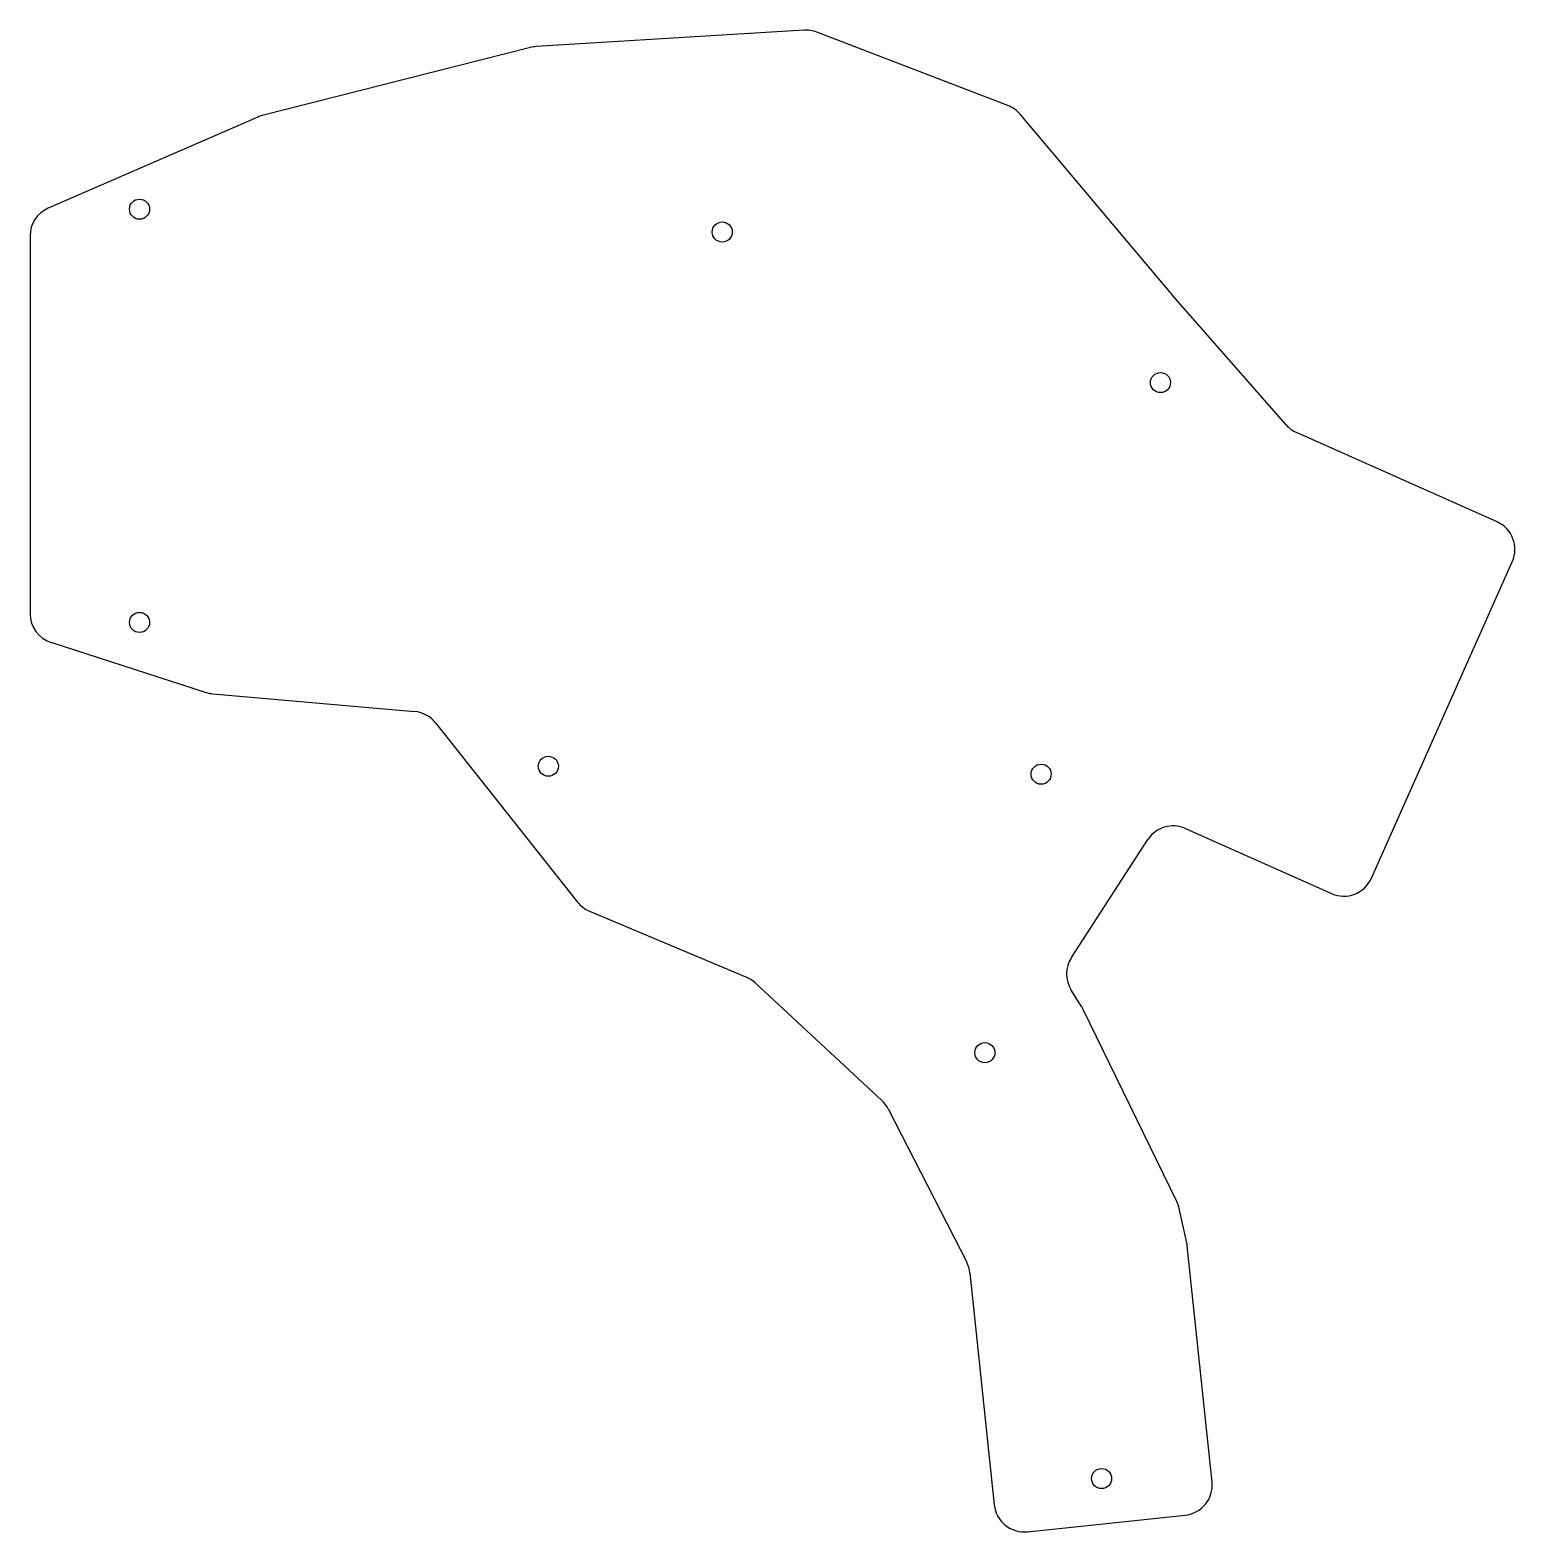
# Model space of a CAD drawing. Header units: millimetres. Extents: x 89 to 237, y -184 to -35.
import ezdxf

# ---------------------------------------------------------------- set-up
doc = ezdxf.new("R2010")
doc.units = ezdxf.units.MM

msp = doc.modelspace()

# ---------------------------------------------------------------- linework, layer by layer
for p, q in [((166.15, -34.68), (139.48, -36.32)), ((186.43, -42.18), (167.41, -34.88)), ((138.93, -36.41), (112.22, -43.18)), ((111.76, -43.34), (90.9, -52.42)), ((202.69, -60.91), (187.65, -43.05)), ((89.1, -55.17), (89.1, -92.77)), ((214.14, -73.99), (202.72, -60.96)), ((235.12, -83.64), (215.17, -74.75)), ((222.61, -119.11), (236.64, -87.6)), ((91.18, -95.62), (106.63, -100.62)), ((107.29, -100.75), (127.38, -102.51)), ((129.47, -103.63), (143.59, -121.47)), ((204.1, -114.15), (218.65, -120.63)), ((192.75, -127.01), (200.36, -115.26)), ((144.78, -122.37), (160.4, -128.96)), ((161.27, -129.52), (173.87, -141.22)), ((193.77, -131.88), (192.73, -130.25)), ((203.25, -151.29), (193.93, -132.17)), ((174.5, -142.05), (182.33, -157.32)), ((204.23, -155.38), (203.49, -151.97)), ((206.75, -179.21), (204.28, -155.7)), ((182.64, -158.38), (185.07, -181.49)), ((188.37, -184.16), (204.08, -182.51))]:
    msp.add_line(p, q)
for centre in [(100, -52.51), (158, -54.78), (201.62, -69.77), (100, -93.64), (140.69, -107.96), (189.74, -108.75), (184.14, -136.47), (195.76, -178.86)]:
    msp.add_circle(centre, 1)
for centre, start, end in [((166.33, -37.68), 69, 93.5224), ((139.66, -39.32), 93.5224, 104.2233), ((112.96, -46.09), 104.2233, 113.5236), ((185.35, -44.98), 40.0831, 69), ((92.1, -55.17), 113.5236, 180), ((204.98, -58.98), 220.0831, 221.2138), ((216.39, -72.01), 221.2138, 246), ((233.9, -86.38), 336, 66), ((92.1, -92.77), 180, 252.0896), ((107.55, -97.76), 252.0896, 265), ((127.12, -105.5), 38.3651, 85), ((202.88, -116.89), 66, 147.0909), ((219.87, -117.89), 246, 336), ((145.94, -119.61), 218.3651, 247.1369), ((195.27, -128.64), 147.0909, 212.2823), ((159.23, -131.72), 47.1369, 67.1369), ((191.23, -133.48), 26, 32.2823), ((171.83, -143.42), 27.1369, 47.1369), ((200.56, -152.61), 12.2823, 26), ((201.3, -156.02), 6, 12.2823), ((179.66, -158.69), 6, 27.1369), ((203.77, -179.52), 276, 6), ((188.06, -181.17), 186, 276)]:
    msp.add_arc(centre, 3, start, end)

doc.saveas('drawing.dxf')
